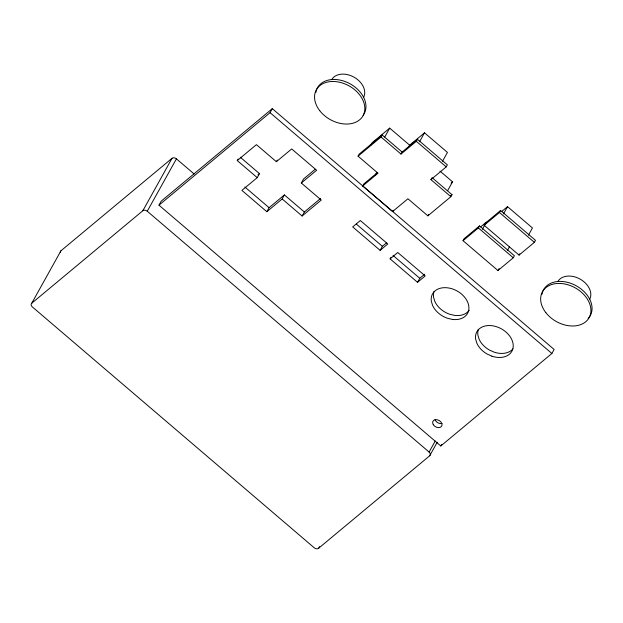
<?xml version="1.0" encoding="UTF-8"?>
<svg xmlns="http://www.w3.org/2000/svg" width="623" height="623" viewBox="0 0 623 623"><rect width="100%" height="100%" fill="white"/><g stroke="black" fill="none" stroke-linecap="round" stroke-linejoin="round"><path stroke-width="0.93" d="M437.206 442.26L429.675 455.787L318.594 548.279A3.341 2.414 29.1 0 1 314.187 547.742L32.349 306.929A3.341 2.414 29.1 0 1 31.773 303.206L60.937 250.804L172.018 158.312A3.341 2.414 29.1 0 1 176.426 158.842L194.181 174.012M31.773 303.206L142.854 210.714L172.018 158.312M142.854 210.714A3.341 2.414 29.1 0 1 147.262 211.244L176.426 158.842M158.974 205.169L161.217 201.143L272.298 108.651L554.127 349.464L551.885 353.49L440.804 445.982L158.974 205.169L270.055 112.677L272.298 108.651M282.164 198.955L302.116 216.002L304.359 211.976L284.407 194.929L282.164 198.955L266.839 211.711L241.895 190.404L257.221 177.648L237.27 160.594L238.165 158.982M257.221 177.648L259.464 173.615L240.252 157.198M237.27 160.594L256.419 144.653L276.371 161.7L277.266 160.088M266.839 211.711L269.081 207.685L284.407 194.929M302.116 216.002L321.266 200.061L301.314 183.006L303.557 178.98L315.23 169.261M432.043 177.625L451.994 194.68L450.873 196.689L427.892 215.831L407.94 198.776L392.615 211.54L362.687 185.966L378.005 173.21L358.054 156.155L359.175 154.146L382.164 135.004L402.115 152.051L400.994 154.068L381.035 137.021L382.164 135.004M370.74 145.221L372.079 142.799L389.702 128.128L409.654 145.175L408.306 147.596M384.765 136.998L389.702 128.128M362.687 185.966L363.809 183.949L377.67 172.407M375.365 175.024L376.713 172.61M400.994 154.068L416.312 141.312L417.433 139.295L447.361 164.869L446.239 166.886L430.921 179.642L450.873 196.689M419.567 141.686L424.504 132.816L447.446 152.417L442.509 161.287M392.615 211.54L393.362 210.192M380.123 250.353L387.786 243.975L360.351 220.534L352.688 226.912L380.123 250.353L382.374 246.319L386.548 242.838M430.921 179.642L431.669 178.303M390.107 258.88L397.762 252.494L425.198 275.942L417.542 282.32L390.107 258.88L391.003 257.26M427.892 215.831L428.64 214.483M447.618 190.7L452.555 181.83L439.994 171.099M417.542 282.32L419.785 278.286L424.66 274.229M463.037 240.696L464.158 238.687L479.484 225.923L514.396 255.757L513.274 257.774L497.956 270.538L463.037 240.696L478.363 227.94L479.484 225.923M484.141 225.269L485.262 223.252L500.58 210.496L535.5 240.33L534.378 242.347L519.06 255.103L484.141 225.269L499.459 212.505L500.58 210.496M482.373 229.334L486.415 222.084L480.668 226.865M503.477 213.907L507.511 206.649L532.455 227.963L528.413 235.214M318.594 548.279L319.537 546.589M507.317 250.648L509.559 246.615M497.956 270.538L499.078 268.521M519.06 255.103L519.808 253.756M429.675 455.787A3.341 2.414 29.1 0 0 429.099 452.057L435.212 441.068M440.804 445.982L441.707 444.37M258.008 174.829L259.464 173.615M276.371 161.7L291.696 148.944L316.632 170.25L301.314 183.006M358.054 156.155L381.035 137.021M304.359 211.976L320.565 198.48M409.654 145.175L424.504 132.816M402.115 152.051L417.433 139.295M451.083 183.053L452.555 181.83M450.515 195.91L451.994 194.68M501.772 211.431L507.511 206.649M416.312 141.312L446.239 166.886M499.459 212.505L534.378 242.347M478.363 227.94L513.274 257.774M270.055 112.677L551.885 353.49M356.379 224.109L382.374 246.319M393.066 255.461L419.785 278.286M244.878 187.001L269.081 207.685M147.262 211.244L429.099 452.057M60.314 252.556A3.341 2.414 29.1 0 1 60.937 250.804M541.963 294.313A26.711 19.313 29.1 0 1 575.52 285.404A26.711 19.313 29.1 0 1 588.12 318.571M557.756 281.604A18.254 13.2 29.1 0 1 580.223 279.166A18.254 13.2 29.1 0 1 589.522 299.601M315.877 92.368A26.711 19.313 29.1 0 1 348.382 82.929A26.711 19.313 29.1 0 1 363.123 115.317M331.662 79.658A18.254 13.2 29.1 0 1 354.129 77.221A18.254 13.2 29.1 0 1 363.427 97.655M512.947 348.903A20.029 14.485 29.1 0 1 494.14 352.151L489.39 350.025A20.029 14.485 29.1 0 1 479.18 339.364L477.903 335.197A20.029 14.485 29.1 0 1 478.394 329.318M469.212 310.277A20.029 14.485 29.1 0 1 454.751 315.409L449.829 314.288A20.029 14.485 29.1 0 1 434.862 301.501L433.585 297.327A20.029 14.485 29.1 0 1 434.075 291.455M442.026 423.445A5.007 3.621 29.1 0 1 435.049 419.645M452.508 319.443L447.579 318.314A20.029 14.485 29.1 0 1 432.619 305.527L431.342 301.361A20.029 14.485 29.1 0 1 447.594 287.826A20.029 14.485 29.1 0 1 468.761 305.909A20.029 14.485 29.1 0 1 452.508 319.443M491.897 356.185L487.139 354.059A20.029 14.485 29.1 0 1 476.938 343.398L475.661 339.231A20.029 14.485 29.1 0 1 493.556 325.954A20.029 14.485 29.1 0 1 513.22 346.489A20.029 14.485 29.1 0 1 491.897 356.185M545.826 312.621A26.711 19.313 29.1 0 0 589.023 317.878A26.711 19.313 29.1 0 0 562.507 283.636A26.711 19.313 29.1 0 0 545.826 312.621M319.731 110.676A26.711 19.313 29.1 0 0 362.929 115.933A26.711 19.313 29.1 0 0 336.42 81.691A26.711 19.313 29.1 0 0 319.731 110.676M433.304 424.707A5.007 3.621 29.1 0 0 441.473 426.42A5.007 3.621 29.1 0 0 437.221 419.762A5.007 3.621 29.1 0 0 433.304 424.707"/></g></svg>
